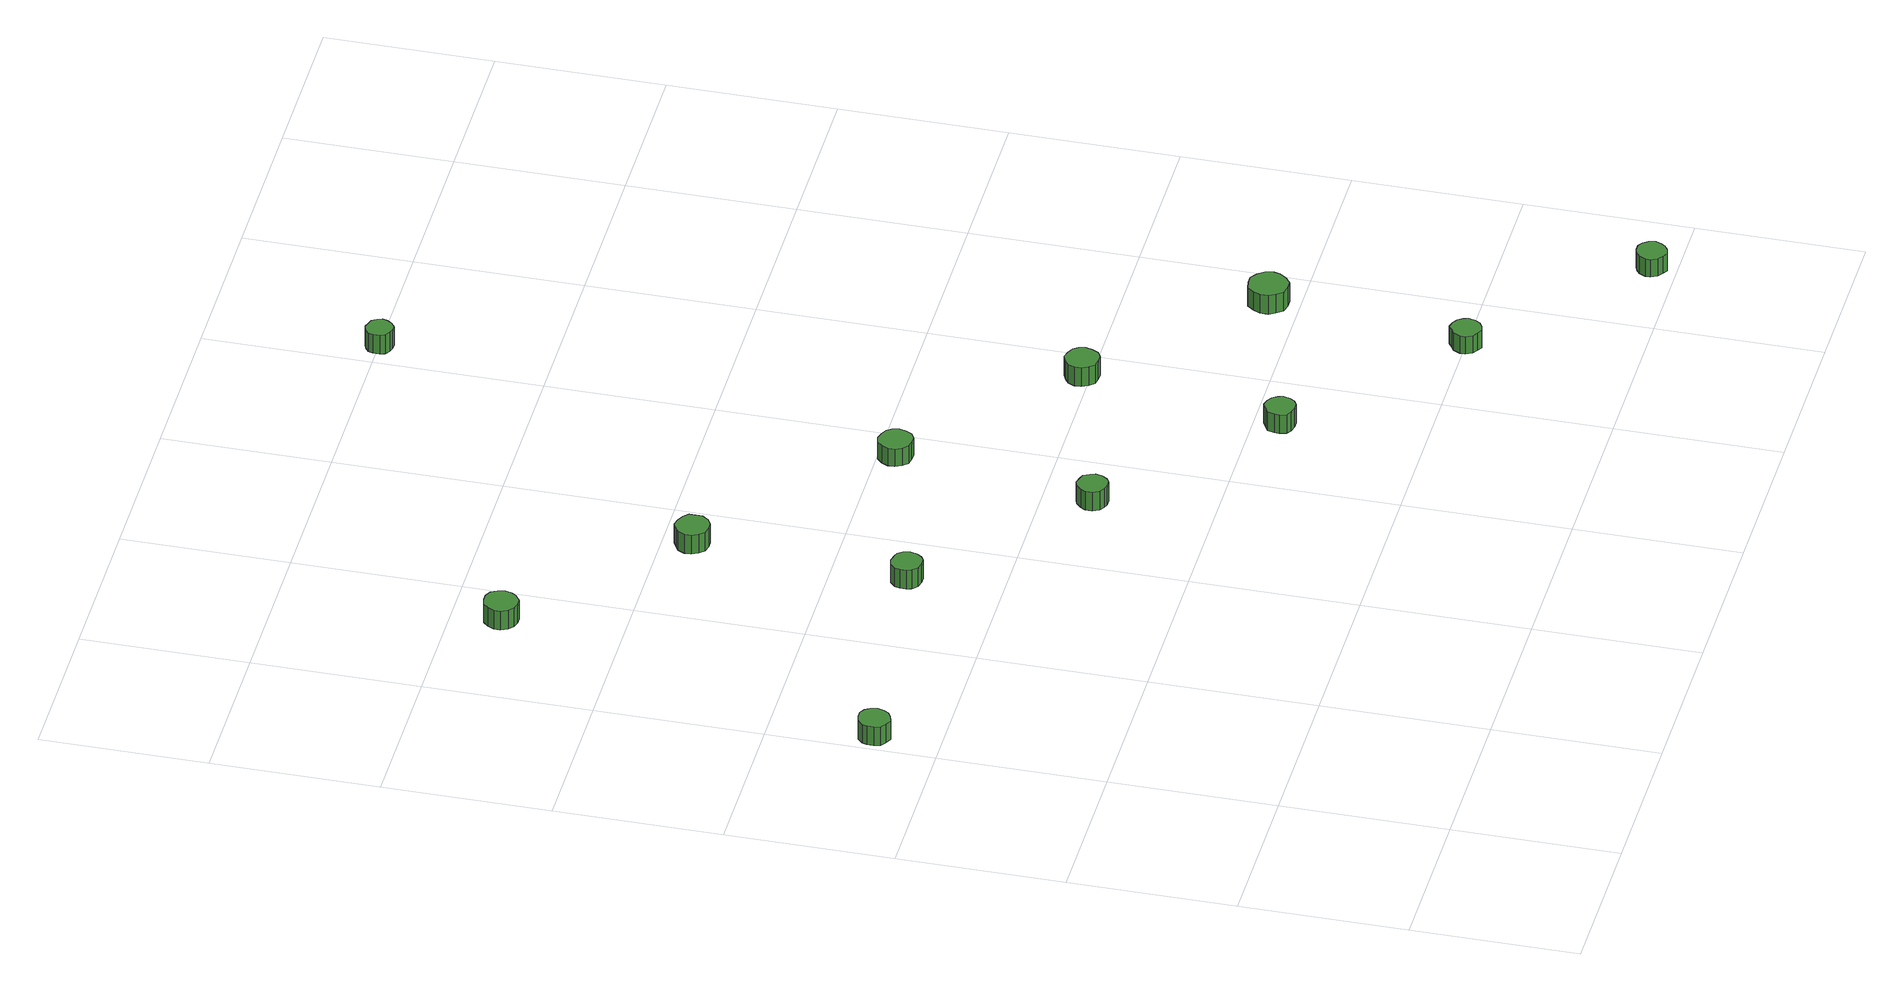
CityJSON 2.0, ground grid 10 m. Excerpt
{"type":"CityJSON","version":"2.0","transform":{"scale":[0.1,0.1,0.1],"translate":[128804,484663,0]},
"CityObjects":{
"tree1":{"type":"SolitaryVegetationObject","attributes":{"function":"something"},"geometry":[{"type":"MultiSurface","lod":"1","boundaries":[[[0,1,2,3,4,5,6,7,8,9,10,11,12,13,14]],[[15,16,17,18,19,20,21,22,23,24,25,26,27,28,29]],[[0,29,28,1]],[[1,28,27,2]],[[2,27,26,3]],[[3,26,25,4]],[[4,25,24,5]],[[5,24,23,6]],[[6,23,22,7]],[[7,22,21,8]],[[8,21,20,9]],[[9,20,19,10]],[[10,19,18,11]],[[11,18,17,12]],[[12,17,16,13]],[[13,16,15,14]],[[14,15,29,0]]]}]},
"tree2":{"type":"SolitaryVegetationObject","attributes":{"function":"something"},"geometry":[{"type":"MultiSurface","lod":"1","boundaries":[[[30,31,32,33,34,35,36,37,38,39,40,41,42,43,44]],[[45,46,47,48,49,50,51,52,53,54,55,56,57,58,59]],[[30,59,58,31]],[[31,58,57,32]],[[32,57,56,33]],[[33,56,55,34]],[[34,55,54,35]],[[35,54,53,36]],[[36,53,52,37]],[[37,52,51,38]],[[38,51,50,39]],[[39,50,49,40]],[[40,49,48,41]],[[41,48,47,42]],[[42,47,46,43]],[[43,46,45,44]],[[44,45,59,30]]]}]},
"tree3":{"type":"SolitaryVegetationObject","attributes":{"function":"something"},"geometry":[{"type":"MultiSurface","lod":"1","boundaries":[[[60,61,62,63,64,65,66,67,68,69,70,71,72,73,74]],[[75,76,77,78,79,80,81,82,83,84,85,86,87,88,89]],[[60,89,88,61]],[[61,88,87,62]],[[62,87,86,63]],[[63,86,85,64]],[[64,85,84,65]],[[65,84,83,66]],[[66,83,82,67]],[[67,82,81,68]],[[68,81,80,69]],[[69,80,79,70]],[[70,79,78,71]],[[71,78,77,72]],[[72,77,76,73]],[[73,76,75,74]],[[74,75,89,60]]]}]},
"tree4":{"type":"SolitaryVegetationObject","attributes":{"function":"something"},"geometry":[{"type":"MultiSurface","lod":"1","boundaries":[[[90,91,92,93,94,95,96,97,98,99,100,101,102,103,104]],[[105,106,107,108,109,110,111,112,113,114,115,116,117,118,119]],[[90,119,118,91]],[[91,118,117,92]],[[92,117,116,93]],[[93,116,115,94]],[[94,115,114,95]],[[95,114,113,96]],[[96,113,112,97]],[[97,112,111,98]],[[98,111,110,99]],[[99,110,109,100]],[[100,109,108,101]],[[101,108,107,102]],[[102,107,106,103]],[[103,106,105,104]],[[104,105,119,90]]]}]},
"tree5":{"type":"SolitaryVegetationObject","attributes":{"function":"something"},"geometry":[{"type":"MultiSurface","lod":"1","boundaries":[[[120,121,122,123,124,125,126,127,128,129,130,131,132,133,134]],[[135,136,137,138,139,140,141,142,143,144,145,146,147,148,149]],[[120,149,148,121]],[[121,148,147,122]],[[122,147,146,123]],[[123,146,145,124]],[[124,145,144,125]],[[125,144,143,126]],[[126,143,142,127]],[[127,142,141,128]],[[128,141,140,129]],[[129,140,139,130]],[[130,139,138,131]],[[131,138,137,132]],[[132,137,136,133]],[[133,136,135,134]],[[134,135,149,120]]]}]},
"tree6":{"type":"SolitaryVegetationObject","attributes":{"function":"something"},"geometry":[{"type":"MultiSurface","lod":"1","boundaries":[[[150,151,152,153,154,155,156,157,158,159,160,161,162,163,164]],[[165,166,167,168,169,170,171,172,173,174,175,176,177,178,179]],[[150,179,178,151]],[[151,178,177,152]],[[152,177,176,153]],[[153,176,175,154]],[[154,175,174,155]],[[155,174,173,156]],[[156,173,172,157]],[[157,172,171,158]],[[158,171,170,159]],[[159,170,169,160]],[[160,169,168,161]],[[161,168,167,162]],[[162,167,166,163]],[[163,166,165,164]],[[164,165,179,150]]]}]},
"tree7":{"type":"SolitaryVegetationObject","attributes":{"function":"something"},"geometry":[{"type":"MultiSurface","lod":"1","boundaries":[[[180,181,182,183,184,185,186,187,188,189,190,191,192,193,194]],[[195,196,197,198,199,200,201,202,203,204,205,206,207,208,209]],[[180,209,208,181]],[[181,208,207,182]],[[182,207,206,183]],[[183,206,205,184]],[[184,205,204,185]],[[185,204,203,186]],[[186,203,202,187]],[[187,202,201,188]],[[188,201,200,189]],[[189,200,199,190]],[[190,199,198,191]],[[191,198,197,192]],[[192,197,196,193]],[[193,196,195,194]],[[194,195,209,180]]]}]},
"tree8":{"type":"SolitaryVegetationObject","attributes":{"function":"something"},"geometry":[{"type":"MultiSurface","lod":"1","boundaries":[[[210,211,212,213,214,215,216,217,218,219,220,221,222,223,224]],[[225,226,227,228,229,230,231,232,233,234,235,236,237,238,239]],[[210,239,238,211]],[[211,238,237,212]],[[212,237,236,213]],[[213,236,235,214]],[[214,235,234,215]],[[215,234,233,216]],[[216,233,232,217]],[[217,232,231,218]],[[218,231,230,219]],[[219,230,229,220]],[[220,229,228,221]],[[221,228,227,222]],[[222,227,226,223]],[[223,226,225,224]],[[224,225,239,210]]]}]},
"tree9":{"type":"SolitaryVegetationObject","attributes":{"function":"something"},"geometry":[{"type":"MultiSurface","lod":"1","boundaries":[[[240,241,242,243,244,245,246,247,248,249,250,251,252,253,254]],[[255,256,257,258,259,260,261,262,263,264,265,266,267,268,269]],[[240,269,268,241]],[[241,268,267,242]],[[242,267,266,243]],[[243,266,265,244]],[[244,265,264,245]],[[245,264,263,246]],[[246,263,262,247]],[[247,262,261,248]],[[248,261,260,249]],[[249,260,259,250]],[[250,259,258,251]],[[251,258,257,252]],[[252,257,256,253]],[[253,256,255,254]],[[254,255,269,240]]]}]},
"tree10":{"type":"SolitaryVegetationObject","attributes":{"function":"something"},"geometry":[{"type":"MultiSurface","lod":"1","boundaries":[[[270,271,272,273,274,275,276,277,278,279,280,281,282,283,284]],[[285,286,287,288,289,290,291,292,293,294,295,296,297,298,299]],[[270,299,298,271]],[[271,298,297,272]],[[272,297,296,273]],[[273,296,295,274]],[[274,295,294,275]],[[275,294,293,276]],[[276,293,292,277]],[[277,292,291,278]],[[278,291,290,279]],[[279,290,289,280]],[[280,289,288,281]],[[281,288,287,282]],[[282,287,286,283]],[[283,286,285,284]],[[284,285,299,270]]]}]},
"tree11":{"type":"SolitaryVegetationObject","attributes":{"function":"something"},"geometry":[{"type":"MultiSurface","lod":"1","boundaries":[[[300,301,302,303,304,305,306,307,308,309,310,311,312,313,314]],[[315,316,317,318,319,320,321,322,323,324,325,326,327,328,329]],[[300,329,328,301]],[[301,328,327,302]],[[302,327,326,303]],[[303,326,325,304]],[[304,325,324,305]],[[305,324,323,306]],[[306,323,322,307]],[[307,322,321,308]],[[308,321,320,309]],[[309,320,319,310]],[[310,319,318,311]],[[311,318,317,312]],[[312,317,316,313]],[[313,316,315,314]],[[314,315,329,300]]]}]},
"tree12":{"type":"SolitaryVegetationObject","attributes":{"function":"something"},"geometry":[{"type":"MultiSurface","lod":"1","boundaries":[[[330,331,332,333,334,335,336,337,338,339,340,341,342,343,344]],[[345,346,347,348,349,350,351,352,353,354,355,356,357,358,359]],[[330,359,358,331]],[[331,358,357,332]],[[332,357,356,333]],[[333,356,355,334]],[[334,355,354,335]],[[335,354,353,336]],[[336,353,352,337]],[[337,352,351,338]],[[338,351,350,339]],[[339,350,349,340]],[[340,349,348,341]],[[341,348,347,342]],[[342,347,346,343]],[[343,346,345,344]],[[344,345,359,330]]]}]}
},
"vertices":[
[21,339,17],[20,343,17],[18,346,17],[15,348,17],[11,348,17],[7,347,17],[4,344,17],[3,341,17],[3,337,17],[4,333,17],[7,331,17],[11,329,17],[15,330,17],[18,332,17],[20,335,17],[20,335,4],[18,332,4],[15,330,4],[11,329,4],[7,331,4],[4,333,4],[3,337,4],[3,341,4],[4,344,4],[7,347,4],[11,348,4],[15,348,4],[18,346,4],[20,343,4],[21,339,4],
[83,571,17],[82,575,17],[80,579,17],[76,581,17],[72,581,17],[68,580,17],[65,577,17],[63,573,17],[63,569,17],[65,565,17],[68,562,17],[72,561,17],[76,561,17],[80,564,17],[82,567,17],[82,567,4],[80,564,4],[76,561,4],[72,561,4],[68,562,4],[65,565,4],[63,569,4],[63,573,4],[65,577,4],[68,580,4],[72,581,4],[76,581,4],[80,579,4],[82,575,4],[83,571,4],
[173,356,17],[172,360,17],[170,363,17],[167,364,17],[163,365,17],[159,364,17],[156,361,17],[155,358,17],[155,354,17],[156,351,17],[159,348,17],[163,347,17],[167,347,17],[170,349,17],[172,352,17],[172,352,4],[170,349,4],[167,347,4],[163,347,4],[159,348,4],[156,351,4],[155,354,4],[155,358,4],[156,361,4],[159,364,4],[163,365,4],[167,364,4],[170,363,4],[172,360,4],[173,356,4],
[181,483,16],[181,487,16],[178,490,16],[174,492,16],[170,493,16],[166,491,16],[163,489,16],[161,485,16],[161,481,16],[163,477,16],[166,474,16],[170,473,16],[174,473,16],[178,475,16],[181,479,16],[181,479,3],[178,475,3],[174,473,3],[170,473,3],[166,474,3],[163,477,3],[161,481,3],[161,485,3],[163,489,3],[166,491,3],[170,493,3],[174,492,3],[178,490,3],[181,487,3],[181,483,3],
[271,271,17],[270,274,17],[268,278,17],[265,279,17],[261,280,17],[258,279,17],[255,276,17],[253,273,17],[253,269,17],[255,265,17],[258,263,17],[261,262,17],[265,262,17],[268,264,17],[270,267,17],[270,267,4],[268,264,4],[265,262,4],[261,262,4],[258,263,4],[255,265,4],[253,269,4],[253,273,4],[255,276,4],[258,279,4],[261,280,4],[265,279,4],[268,278,4],[270,274,4],[271,271,4],
[289,390,16],[288,394,16],[286,397,16],[282,399,16],[278,400,16],[274,399,16],[271,396,16],[269,392,16],[269,388,16],[271,384,16],[274,381,16],[278,380,16],[282,380,16],[286,382,16],[288,386,16],[288,386,4],[286,382,4],[282,380,4],[278,380,4],[274,381,4],[271,384,4],[269,388,4],[269,392,4],[271,396,4],[274,399,4],[278,400,4],[282,399,4],[286,397,4],[288,394,4],[289,390,4],
[369,185,17],[368,188,17],[366,191,17],[363,193,17],[359,194,17],[355,192,17],[352,190,17],[351,186,17],[351,183,17],[352,179,17],[355,177,17],[359,176,17],[363,176,17],[366,178,17],[368,181,17],[368,181,4],[366,178,4],[363,176,4],[359,176,4],[355,177,4],[352,179,4],[351,183,4],[351,186,4],[352,190,4],[355,192,4],[359,194,4],[363,193,4],[366,191,4],[368,188,4],[369,185,4],
[389,305,17],[388,309,17],[386,312,17],[382,314,17],[378,315,17],[374,313,17],[371,311,17],[369,307,17],[369,303,17],[371,299,17],[374,296,17],[378,295,17],[382,295,17],[386,297,17],[388,301,17],[388,301,4],[386,297,4],[382,295,4],[378,295,4],[374,296,4],[371,299,4],[369,303,4],[369,307,4],[371,311,4],[374,313,4],[378,315,4],[382,314,4],[386,312,4],[388,309,4],[389,305,4],
[467,100,17],[466,103,17],[464,106,17],[461,108,17],[457,109,17],[454,107,17],[451,105,17],[449,101,17],[449,98,17],[451,94,17],[454,92,17],[457,90,17],[461,91,17],[464,93,17],[466,96,17],[466,96,5],[464,93,5],[461,91,5],[457,90,5],[454,92,5],[451,94,5],[449,98,5],[449,101,5],[451,105,5],[454,107,5],[457,109,5],[461,108,5],[464,106,5],[466,103,5],[467,100,5],
[321,699,19],[320,702,19],[318,705,19],[315,706,19],[312,707,19],[309,706,19],[306,704,19],[305,701,19],[305,697,19],[306,694,19],[309,692,19],[312,691,19],[315,691,19],[318,693,19],[320,696,19],[320,696,6],[318,693,6],[315,691,6],[312,691,6],[309,692,6],[306,694,6],[305,697,6],[305,701,6],[306,704,6],[309,706,6],[312,707,6],[315,706,6],[318,705,6],[320,702,6],[321,699,6],
[485,218,17],[484,223,17],[481,227,17],[477,230,17],[472,230,17],[467,229,17],[464,225,17],[462,221,17],[462,216,17],[464,212,17],[467,208,17],[472,207,17],[477,207,17],[481,210,17],[484,214,17],[484,214,4],[481,210,4],[477,207,4],[472,207,4],[467,208,4],[464,212,4],[462,216,4],[462,221,4],[464,225,4],[467,229,4],[472,230,4],[477,230,4],[481,227,4],[484,223,4],[485,218,4],
[564,14,17],[563,18,17],[561,21,17],[558,23,17],[554,23,17],[551,22,17],[548,20,17],[546,16,17],[546,13,17],[548,9,17],[551,7,17],[554,5,17],[558,6,17],[561,8,17],[563,11,17],[563,11,5],[561,8,5],[558,6,5],[554,5,5],[551,7,5],[548,9,5],[546,13,5],[546,16,5],[548,20,5],[551,22,5],[554,23,5],[558,23,5],[561,21,5],[563,18,5],[564,14,5]
]}
